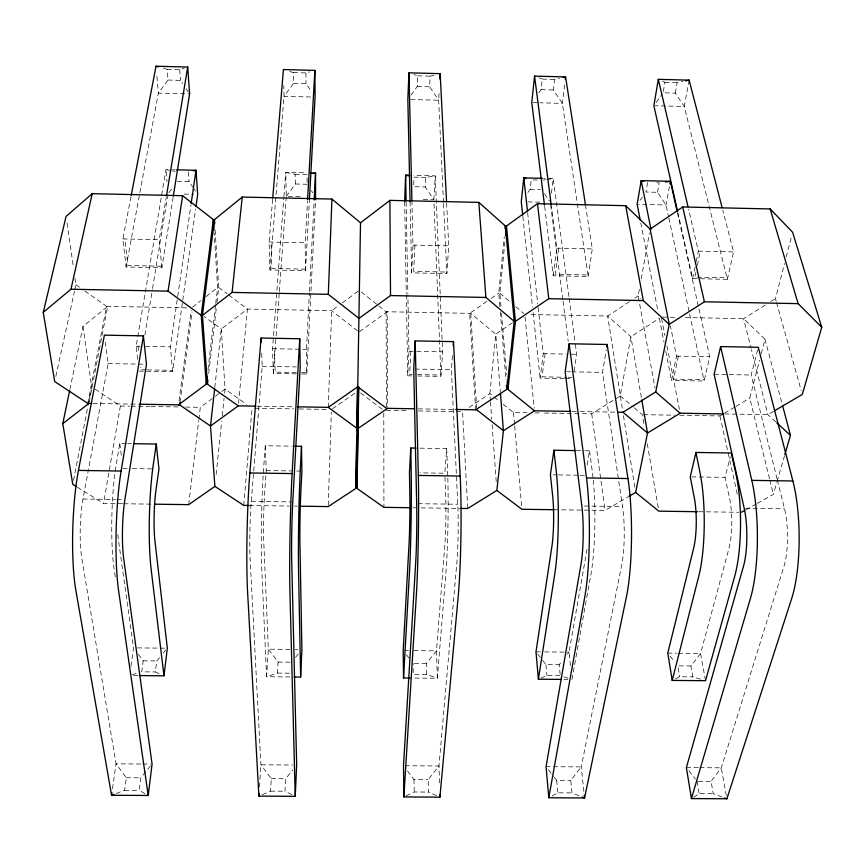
<?xml version="1.0" encoding="UTF-8"?>
<svg xmlns="http://www.w3.org/2000/svg" width="865" height="865" viewBox="0 0 865 865"><rect width="100%" height="100%" fill="white"/><g stroke="black" fill="none" stroke-linecap="round" stroke-linejoin="round"><path stroke-width="0.65" stroke-dasharray="4.33 3.24" d="M328.246 505.236L331.317 412.194M328.257 407.35L331.652 310.686L338.02 305.994M410.994 95.118L417.298 86.468L417.784 75.839L414 74.552M446.61 202.799L448.74 245.844L446.859 273.578L411.632 272.853L412.962 245.087L411.956 202.021M411.589 375.875L407.75 375.81L408.94 351.222L407.88 294.77M414.93 245.13L413.643 271.383L446.967 272.064M410.799 351.255L409.653 374.502L412.259 374.556M301.647 373.94L306.783 374.037L306.48 349.352L309.389 292.835M309.454 291.483L314.092 201.318M291.829 794.621L284.985 791.237L285.623 778.738L292.727 769.926M306.783 374.037L315.498 201.102M443.496 202.356L438.663 100.232L429.624 86.781L430.175 76.163L433.938 75.223M423.223 199.501L433.852 199.739L425.288 186.981L425.785 177.422L435.246 175.844L442.61 351.839L440.934 376.394L417.968 375.994M272.637 199.242L269.08 242.027L269.988 269.945L305.496 270.68L305.15 242.795L307.507 201.037M305.496 270.68L309.432 199.361M439.042 93.582L438.663 100.232L410.518 99.518M433.852 199.739L435.246 175.844L413.708 175.346M262.398 794.621L270.572 791.151L271.307 778.641L260.916 764.801L250.169 560.012A40.828 2.595 -88.7 0 1 251.272 501.365L262.192 366.317L261.663 352.855M265.296 445.756L263.738 466.711A71.222 3.957 -88.8 0 0 261.814 570.457L266.582 676.744L277.46 673.078L278.108 662.082L268.345 649.193L263.803 542.56A35.584 1.979 -88.8 0 1 264.744 491.525L266.269 470.571L265.296 445.756L292.111 446.167M259.489 786.977L260.916 764.801L292.694 765.006M296.511 373.853L273.362 373.442L276 337.231M276.097 335.89L279.222 292.976M279.319 291.635L286.174 197.75M273.362 373.442L272.551 348.725L283.817 197.944M283.915 196.604L285.731 172.373L306.469 172.849M439.496 782.857L438.977 765.968L456.871 562.564A40.59 2.627 -89.3 0 0 457.78 504.241L451.411 369.679L452.514 354.985M420.076 448.157L446.664 448.578L444.815 473.231L419.947 472.852M269.988 269.945L284.023 96.307L283.785 85.603M243.757 505.409L252.05 408.183M238.556 403.166L247.455 309.054L228.295 294.716M499.851 306.502L498.737 293.138L504.284 236.718M500.954 306.524L499.829 293.159L504.89 242.113M216.142 474.398L221.71 421.104M222.262 415.773L224.067 398.451M224.63 393.132L225.051 389.131L221.299 329.003L204.27 316.547M527.931 192.463L530.148 189.381L531.197 179.866L538.971 180.05M538.776 92.89L541.112 89.646L542.269 79.083L538.971 77.807M214.79 387.466L221.299 329.003L247.455 309.054L331.652 310.686L358.532 331.587M208.703 373.453L216.369 307.68M216.996 302.307L218.715 287.548L215.158 230.263M544.658 206.486L553.254 275.751L588.211 276.465L562.369 103.367L553.351 89.971L554.573 79.407L559.471 78.304M207.978 369.614L215.59 304.739M215.742 303.41L217.612 287.526L214.174 232.901M188.7 504.652L198.734 420.65M198.896 419.32L200.323 407.318L214.293 397.035M551.438 193.122L553.211 178.59L543.847 178.363M564.618 84.857L562.369 103.367L539.749 102.794M159.03 673.608L155.332 671.964L156.738 660.925L159.993 657.011M144.823 793.573L139.146 790.383L140.746 777.84L150.456 766.044M564.175 378.556L540.095 378.135L543.242 353.677L537.9 305.367M553.254 275.751L556.801 248.147L551.286 205.47M545.091 353.709L542.085 376.837L566.737 377.27M558.758 248.19L555.373 274.292L588.427 274.973M179.996 402.225L192.03 311.973M116.321 793.465L124.614 790.296L126.312 777.743L116.029 763.838L81.742 557.936A41.023 6.898 -88.1 0 1 82.997 499.008L108.147 363.581L104.914 339.015M138.368 654.34L143.201 660.795L141.709 671.835L155.332 671.964M179.001 400.873L191.111 310.621M112.504 788.729L116.029 763.838L141.395 764.011M130.939 666.288L133.534 647.874L118.537 540.701A35.724 5.212 -88.3 0 1 117.824 533.586M138.995 371.085L172.686 371.68L195.62 209.081M172.686 371.68L170.373 346.865L177.498 297.744M177.693 296.414L190.97 204.8M574.176 370.999L576.663 354.282L575.236 343.632M588.211 276.465L592.298 248.904L585.67 206.238M130.972 196.733L122.873 238.913L126.074 267.004L161.874 267.739L173.097 197.415M144.898 335.079L152.327 289.753M152.543 288.413L167.626 196.409M161.874 267.739L159.246 239.692L166.253 197.198M587.184 464.992L589.541 450.795L585.583 450.73M583.875 791.497L581.248 766.898L621.794 564.596A40.406 6.747 -89.9 0 0 622.551 506.544L602.527 372.372L606.268 349.784M126.301 443.594L119.781 443.496L116.245 464.505A71.514 10.445 -88.3 0 0 114.083 568.673L115.64 579.355M137.665 359.31L136.183 346.238L165.961 169.583L171.184 169.713M122.495 503.733L103.573 503.473L120.376 405.999L93.874 388.32M647.571 182.569L645.939 192.03L657.476 192.3L666.007 204.983L668.569 216.801M662.72 81.299L664.926 82.272L663.098 92.793L675.251 93.106L684.258 106.46L727.335 279.319L692.66 278.606L677.965 213.114M587.011 549.34L569.029 652.156L570.695 667.78M544.518 413.027L591.714 413.816L620.302 395.9L630.888 336.701L659.033 318.525M639.354 289.375L638.186 295.917L655.01 387.985M641.225 278.898L649.431 233.063M657.476 192.3L659.173 182.839L654.016 182.72M675.251 93.106L677.144 82.597L683.134 81.375M571.938 679.501L590.914 574.414A70.584 10.315 -89.7 0 0 593.293 480.291M126.074 267.004L158.36 93.117L156.716 74.293M669.423 186.57L666.007 204.983L638.467 204.356M689.124 80.153L684.258 106.46L655.183 105.725M89.182 402.052L107.703 306.351L83.008 326.397L69.892 389.466M87.743 403.35L106.6 306.329L84.683 290.878M73.536 480.389L87.841 406.615M88.089 405.296L91.668 386.85L83.008 326.397M677.49 212.963L709.689 356.715L704.153 381.022L671.467 380.449L676.527 356.11L670.407 325.759M692.66 278.606L695.103 266.842M696.195 261.619L698.369 251.164L688.583 209.189M678.355 356.142L673.543 379.151L704.456 379.703M695.968 271.967L694.876 277.157L727.67 277.827M697.32 265.479L700.315 251.196M55.825 376.329L74.487 291.246M74.779 289.926L75.925 284.693L74.974 278.13M727.335 279.319L733.585 251.91L722.805 210.271M700.455 679.176L692.865 676.884L690.962 665.985L700.574 653.443L728.946 548.518A35.13 8.228 89.8 0 0 729.53 498.154L725.032 477.383L730.276 456.85M777.084 478.94L751.188 375.01L757.621 349.795M769.504 478.799L749.782 398.105L759.578 360.164M761.265 353.623L764.984 339.221L743.543 318.666L684.204 317.52M776.186 301.247L775.462 298.663L784.544 263.501M786.22 256.992L791.605 236.156M757.329 503.365L773.321 494.423L776.673 482.854M777.051 481.567L784.49 455.877M640.089 200.237L642.284 197.155M656.167 102.47L662.33 93.863M286.272 196.409L295.343 183.996L295.17 174.395L285.731 172.373L286.272 196.409L302.318 196.777M289.667 71.46L293.408 72.595L293.592 83.278L284.023 96.307L313.714 97.064M168.826 192.711L172.643 187.521M163.442 68.281L167.161 69.308L168.037 80.045L158.36 93.117L189.608 93.907M721.929 796.946L713.247 793.735L711.084 781.365L721.291 767.828L783.906 566.597A40.233 10.758 89.5 0 0 784.533 508.815L777.408 480.237M578.858 795.67L572.014 792.913L570.77 780.5L581.248 766.898L546.064 766.671M560.142 674.451L559.168 664.742L562.455 660.546M567.386 654.254L569.029 652.156L542.593 651.896M436.511 795.616L428.521 792.07L428.207 779.614L438.977 765.968L404.82 765.741M447.832 478.15A70.865 4.055 -89.3 0 1 445.907 572.673L437.344 678.279L426.661 674.451L426.38 663.477L436.49 650.848L444.848 544.885A35.4 2.022 -89.3 0 0 445.648 494.11L444.913 475.837M295.527 657.324L298.706 653.432M163.258 653.097L165.702 650.166M192.506 307.151L200.875 300.609M206.108 296.522L217.612 287.526M215.374 396.246L220.748 392.299M221.818 391.499L225.051 389.131L246.644 404.366M342.281 302.869L358.218 291.137M359.602 331.598L387.196 311.757L387.585 406.993M332.495 408.745L355.266 392.905M486.887 301.377L469.652 313.357L475.642 409.805M491.201 298.382L498.737 293.138M512.502 322.775L495.764 334.16L489.871 393.661L490.358 400.387M469.111 407.35L489.871 393.661L492.953 396.127M629.461 301.669L607.663 316.028L530.115 314.536M634.91 298.079L638.186 295.917L641.073 298.566M693.633 797.173L699.169 793.659L713.247 793.735M765.201 305.086L743.543 318.666L751.112 348.509M770.899 301.517L775.462 298.663M679.782 415.276L719.94 415.946L723.378 413.881M724.524 413.2L734.861 407.026M736.007 406.345L749.782 398.105M554.097 509.712L605.057 510.415L627.709 497.105M773.624 411.308L767.893 414.67L724.697 413.957M745.9 509.755L756.183 504.003M552.184 795.908L557.828 792.827L572.014 792.913M675.403 678.852L679.641 676.765L692.865 676.884M406.172 795.832L414.216 791.994L428.521 792.07M540.83 678.16L546.95 675.554L560.26 675.673M167.161 69.308L179.725 69.643L184.288 68.162M132.053 674.765L139.297 672.57M293.408 72.595L305.886 72.919L309.746 71.827M542.863 180.136L545.447 179.747M546.745 179.552L553.211 178.59L569.019 297.052M142.736 764.022L150.748 764.065M686.388 767.59L698.477 767.677M699.817 767.677L721.291 767.828L726.665 797.487M126.312 777.743L140.746 777.84M271.307 778.641L285.623 778.738M407.545 771.039L414 779.527L428.207 779.614M554.227 777.246L556.682 780.414L570.77 780.5M698.379 781.29L711.084 781.365M124.614 790.296L139.146 790.383M270.572 791.151L284.985 791.237M137.438 647.907L166.037 648.188M289.818 649.41L268.345 649.193L266.582 676.744L291.473 676.96M295.181 649.464L297.874 649.485M404.528 650.534L408.529 650.577M413.848 650.631L436.49 650.848L437.344 678.279L412.637 678.063M535.986 651.832L541.274 651.875M667.78 653.118L676.96 653.216M678.279 653.226L700.574 653.443L705.516 680.712M143.201 660.795L156.738 660.925M278.108 662.082L291.537 662.201M414.389 663.369L426.38 663.477M542.615 660.352L545.934 664.612L559.168 664.742M690.962 665.985L677.825 665.855L679.641 676.765M277.46 673.078L290.986 673.208M426.661 674.451L413.243 674.322L413.048 663.358M133.599 675.533L138.887 675.587M563.894 679.425L567.916 679.468M123.846 503.754L152.218 504.144M249.109 505.484L289.332 506.047M294.695 506.122L297.376 506.155M413.189 507.766L415.849 507.798M421.168 507.874L459.737 508.404M698.747 511.723L738.667 512.275M127.598 443.615L131.512 443.68M576.35 450.589L584.264 450.708M123.046 468.452L127.036 468.506M132.356 468.592L153.635 468.906M266.269 470.571L291.343 470.949M296.619 471.025L300.577 471.09M553.113 474.831L557.157 474.896M558.509 474.917L578.739 475.22M580.08 475.231L585.475 475.318M691.578 476.885L725.032 477.383M82.997 499.008L115.423 499.462M116.775 499.483L123.533 499.57M251.272 501.365L291.429 501.916M418 503.69L457.78 504.241M584.459 506.014L622.551 506.544M745.522 508.263L784.533 508.815M92.933 403.436L138.443 404.193M257.1 406.172L294.695 406.788M418.206 408.853L455.66 409.469M572.014 411.416L578.707 411.524M580.047 411.545L616.248 412.151M120.376 405.999L129.707 406.15M131.037 406.172L149.688 406.485M151.029 406.507L179.012 406.972M185.672 407.08L200.323 407.318M254.743 408.226L293.743 408.875M299.128 408.961L327.37 409.426M386.45 410.41L409.145 410.789M418.487 410.94L462.548 411.675L467.716 508.512M503.235 404.323L513.507 412.519L526.99 412.746M535.089 412.875L539.133 412.94M643.646 414.681L674.43 415.189M136.183 346.238L140.13 346.314M145.396 346.4L170.373 346.865M272.551 348.725L306.48 349.352M408.94 351.222L416.108 351.352M416.714 351.363L442.61 351.839M543.242 353.677L566.132 354.099M571.397 354.185L576.663 354.282M676.527 356.11L709.689 356.715M108.147 363.581L137.221 364.1M138.551 364.122L145.158 364.241M262.192 366.317L296.262 366.922M415.081 369.041L451.411 369.679M566.499 371.734L570.5 371.799M571.83 371.82L602.527 372.372M714.133 374.35L751.188 375.01M146.012 369.863L140.703 369.766L140.411 367.16M147.342 369.885L172.557 370.328M296.23 372.512L275.156 372.134L274.421 348.768M301.507 372.599L306.772 372.696M417.492 374.642L441.02 375.053M568.035 377.291L571.927 377.367M565.44 378.578L571.765 378.697M161.733 266.215L127.879 265.523L124.884 238.956M305.486 269.166L271.891 268.474L271.069 242.07M106.6 306.329L187.424 307.886M378.881 305.983L386.114 311.735L470.733 313.379L495.764 334.16L500.338 391.823M662.633 317.098L676.116 317.358M122.873 238.913L159.246 239.692M269.08 242.027L305.15 242.795M412.962 245.087L448.74 245.844M556.801 248.147L592.298 248.904M698.369 251.164L733.585 251.91M172.492 169.735L175.098 169.799M295.17 174.395L306.999 174.676L307.097 183.066M425.785 177.422L414.043 177.152L413.6 186.71L425.288 186.981M177.228 181.293L189.078 181.564L192.668 186.916M295.343 183.996L307.107 184.267M530.148 189.381L540.474 189.619M184.223 194.106L193.641 194.322M527.877 201.869L542.398 202.194M533.089 102.632L538.419 102.762M417.784 75.839L430.175 76.163M542.269 79.083L554.573 79.407M664.926 82.272L677.144 82.597M168.037 80.045L180.536 80.369L182.634 83.494M293.592 83.278L306.005 83.602L311.573 91.906M417.298 86.468L429.624 86.781M541.112 89.646L553.351 89.971M171.205 170.61L165.961 169.583L167.01 181.672M172.513 170.87L175.141 171.389M563.764 676.819L568.435 678.355M77.331 487.179L103.573 503.473M75.925 284.693L80.304 287.786M360.586 392.991L382.719 409.578M218.715 287.548L227.236 293.916M493.991 396.938L499.127 401.036M361.343 291.992L377.854 305.161M499.829 293.159L510.804 302.512M515.789 306.772L523.779 313.573M620.302 395.9L633.31 406.983M634.304 407.837L642.306 414.659L644.338 426.553M775.743 421.85L767.893 414.67L751.436 349.806M670.105 656.059L674.732 661.941M688.864 770.747L695.46 779.17M537.641 653.962L541.793 659.281M548.518 769.839L553.416 776.186M406.485 654.794L408.95 658.005M544.615 193.89L549.599 201.307M311.4 190.678L312.838 192.809M186.116 88.706L188.213 91.831M193.382 187.986L195.533 191.197M776.554 302.545L801.195 390.569M764.984 339.221L782.187 404.15M769.828 480.107L773.321 494.423M719.94 415.946L737.283 494.077M668.861 218.121L689.351 312.708M689.632 314.017L704.153 381.022M661.541 318.385L664.904 335.512M666.969 346.043L679.382 409.264M640.77 222.867L658.049 311.584M659.335 318.212L663.985 342.043M665.791 351.309L671.467 380.449M641.365 397.403L630.888 336.701L607.663 316.028L622.951 412.259M647.29 443.745L658.611 509.842M697.104 781.279L699.169 793.659M623.46 415.73L634.791 487.146M67.038 222.932L73.471 267.609M591.714 413.816L605.057 510.415M569.202 298.382L575.063 342.302M589.541 450.795L592.32 471.62A70.584 10.315 -89.7 0 1 593.174 478.972M119.781 443.496L121.673 457.942M550.659 205.048L562.877 299.896M563.05 301.225L568.218 341.307M527.65 212.79L537.749 304.026M138.065 346.27L138.8 352.801M522.838 216.423L532.537 307.302M533.11 312.643L540.095 378.135M525.044 317.109L534.213 408.107M545.934 664.612L546.95 675.554M556.682 780.414L557.828 792.827M513.507 412.519L514.567 424.607M514.675 425.958L521.909 509.269M501.527 313.206L506.717 374.675M500.305 311.843L506.003 380.005M188.354 171.919L189.078 181.564M179.725 69.643L180.536 80.369M490.455 401.728L491.72 419.201M492.109 424.574L496.283 482.378M470.733 313.379L476.788 409.826M443.561 203.697L446.859 273.578M446.664 448.578L447.54 469.457A70.865 4.055 -89.3 0 1 447.8 476.831M434.014 203.794L440.934 376.394M410.075 201.61L411.632 272.853M406.139 202.032L407.858 293.43M404.669 201.783L406.291 293.516M406.323 294.868L407.75 375.81M414 779.527L414.216 791.994M305.886 72.919L306.005 83.602M386.114 311.735L386.417 406.983M383.779 413.059L383.919 507.355"/><path stroke-width="1.3" d="M300.058 506.198L328.203 506.587L355.883 488.411L356.704 437.214M356.812 430.478L357.537 386.082M355.883 488.411L357.645 386.687M255.759 406.139L238.297 405.858L207.459 384.201L202.453 315.39L214.488 219.602L242.254 197.058L331.922 199.069L360.51 222.802L357.753 386.785L328.257 407.35L297.376 406.842M410.518 507.723L383.919 507.355L356.986 488.433L358.553 387.423M356.986 488.433L358.77 386.709M475.642 409.805L506.793 389.358L514.199 321.369L485.892 297.452L390.515 295.56L359.007 318.385L328.311 294.327L331.922 199.069M446.535 201.459L440.188 73.644L408.95 72.833L407.837 99.453L410.075 201.61M295.246 796.319L296.663 765.028L291.71 560.531A40.785 1.546 -88.8 0 1 292.77 501.938L300.198 366.998L299.733 338.766L261.089 338.053L249.855 472.95A81.732 5.212 -88.7 0 0 247.617 592.493L258.894 796.114L295.246 796.319L289.959 592.979A81.645 3.092 -88.8 0 1 292.121 473.577L299.733 338.766M294.1 676.992L300.652 677.046L301.896 649.529L299.928 543.025A35.552 1.179 -88.9 0 1 300.847 492.044L301.896 471.101L301.496 446.318L294.792 446.21M301.496 446.318L300.414 467.262A71.146 2.357 -88.9 0 0 298.555 570.9L300.652 677.046M314.157 199.977L315.541 173.065L310.362 172.946M315.563 199.761L315.541 173.065L313.108 173.519M415.189 340.907L413.73 369.02L416.671 503.668A40.633 1.589 -89.2 0 1 415.719 562.055L403.501 765.73L403.868 796.935L439.928 797.141L458.331 594.904A81.267 5.255 -89.3 0 0 460.18 476.064L453.509 341.621L415.189 340.907L418.314 475.436A81.364 3.179 -89.2 0 1 416.389 594.428L403.868 796.935M416.087 448.102L410.767 448.016L409.469 472.701L409.837 493.601A35.443 1.233 -89.2 0 1 409.004 544.42L403.198 650.523L403.533 677.976L410.042 678.041M307.583 199.685L314.892 70.379L283.428 69.557L272.745 197.901M309.432 199.361L315.065 97.096L314.892 70.379M403.533 677.976L409.469 572.23A70.93 2.476 -89.2 0 0 411.156 468.917L410.767 448.016M439.885 78.964L440.188 73.644M258.894 796.114L259.067 793.497M453.206 345.632L453.509 341.621M505.084 228.652L505.344 225.97L478.832 202.378L389.899 200.377L360.51 222.802M505.549 235.399L506.479 225.992L537.479 203.697L625.665 205.686L650.134 229.128L669.251 324.343L655.735 391.921L622.951 412.259L617.588 412.173M202.453 315.39L232.09 292.413L242.254 197.058M585.464 204.908L565.58 76.92L534.559 76.109L531.759 102.589L544.496 205.156M461.067 508.425L467.716 508.512L496.856 490.444L503.419 430.705L500.446 393.164M570.673 411.383L534.473 410.789L507.96 389.38L515.421 321.391L506.479 225.992M214.639 388.796L210.498 426.002L214.888 486.389L243.757 505.409L249.109 505.484M207.459 384.201L207.924 380.168M178.471 404.852L206.27 384.179L207.2 376.232M140.206 675.597L163.972 675.814L167.334 648.209L154.965 541.166A35.692 4.401 -88.4 0 1 155.992 489.979L158.955 468.981L156.273 444.059L134.118 443.713M565.267 79.569L565.58 76.92L563.137 77.472M148.229 795.476L152.078 764.076L123.673 558.455A40.969 5.817 -88.3 0 1 124.884 499.592L146.477 364.262L143.395 335.858L104.406 335.144L78.445 470.419A82.132 13.818 -88.1 0 0 75.882 590.535L111.574 795.27L148.229 795.476L118.635 591.022A82.034 11.667 -88.3 0 1 121.122 471.047L143.395 335.858M206.27 384.179L201.21 315.368L213.331 219.58L182.612 195.706L92.198 193.674L66.097 216.358L43.25 312.341L54.679 381.562L87.743 403.35L91.755 403.414M238.297 405.858L210.498 426.002L179.639 404.874L179.996 402.225M111.942 792.654L111.574 795.27L113.942 794.362M195.987 206.411L197.685 194.42L195.987 170.286L176.406 169.832M575.03 450.568L553.924 450.243L550.41 474.799L552.638 495.634A35.303 4.368 -89.6 0 1 551.924 546.258L535.986 651.832L538.387 679.198L561.201 679.403M569.159 343.773L565.159 371.701L581.831 505.982A40.45 5.731 -89.8 0 1 581.031 564.088L546.064 766.671L548.799 797.757L584.567 797.962L626.422 596.818A80.899 13.516 -89.9 0 0 627.968 478.54L607.144 344.475L569.159 343.773L586.502 477.923A80.986 11.483 -89.8 0 1 584.87 596.342L548.799 797.757M156.273 444.059L153.224 465.056A71.438 8.823 -88.4 0 0 151.126 569.127L163.972 675.814M191.165 203.48L195.987 170.286L193.436 170.827M201.21 315.368L168.07 291.148L182.612 195.706M538.387 679.198L554.779 573.982A70.649 8.758 -89.6 0 0 556.238 471.079L553.924 450.243M173.314 196.085L189.608 93.907L187.705 67.048L156.014 66.227L131.221 195.414M166.469 195.868L187.705 67.048M606.7 347.135L607.144 344.475M722.134 207.665L689.124 80.153L658.319 79.353L653.864 105.692L677.663 211.795M669.91 183.942L670.397 181.304L641.17 180.634L637.159 204.335L640.251 220.218M628.844 496.434L635.634 492.445L647.517 433.019L641.819 400.041M76.196 486.465L72.768 484.346L62.788 423.623L69.622 390.775M43.25 312.341L70.973 289.224L92.198 193.674M695.936 452.449L690.248 476.875L694.292 497.656A35.162 7.461 90 0 1 693.687 548.075L667.78 653.118L672.213 680.409L705.516 680.712L734.742 576.144A70.314 16.467 89.8 0 0 735.91 473.771L731.26 453L695.936 452.449L700.12 473.231A70.379 14.943 90 0 1 698.898 575.712L672.213 680.409M720.61 346.584L714.133 374.35L744.181 508.252A40.277 9.764 89.7 0 1 743.522 566.099L686.388 767.59L691.427 798.579L726.903 798.773L791.626 598.71A80.542 21.56 89.5 0 0 792.881 480.972L758.27 347.276L720.61 346.584L751.793 480.367A80.629 19.571 89.7 0 1 750.474 598.234L691.427 798.579M784.858 454.59L790.448 435.322L782.533 405.458M650.134 229.128L682.701 206.973L770.164 208.941L792.61 232.242L821.75 327.262L802.288 394.451L774.77 410.626M62.788 423.623L88.933 403.371M214.888 486.389L188.7 504.652L154.922 504.187M358.132 428.37L387.585 408.345M515.421 321.391L548.778 298.695L643.301 300.577L669.251 324.343L704.413 301.788L798.103 303.647L821.75 327.262M534.473 410.789L503.419 430.705L476.788 409.826L455.66 409.469M723.356 413.935L680.16 413.211L647.517 433.019L622.951 412.259M741.337 512.307L744.765 510.393M685.523 80.888L689.124 80.153M665.401 181.985L670.397 181.304L677.187 211.644M554.097 509.712L521.909 509.269L496.856 490.444M697.417 511.702L658.838 511.161L635.634 492.445M78.445 470.419L121.122 471.047M249.855 472.95L292.121 473.577M418.314 475.436L460.18 476.064M586.502 477.923L627.968 478.54M751.793 480.367L792.881 480.972M139.622 404.214L179.639 404.874M414.389 408.788L386.428 408.323L357.753 386.785M70.973 289.224L168.07 291.148M232.09 292.413L328.311 294.327M409.664 175.249L405.631 175.152L404.669 201.783M542.517 178.341L523.79 177.898L521.271 201.718L522.698 215.082M409.232 176.017L405.631 175.152L406.107 200.691M526.255 178.558L523.79 177.898L527.509 211.449M156.014 66.227L158.49 66.908M643.733 181.401L641.17 180.634L651.01 229.452M724.416 797.865L726.903 798.773M582.286 797.043L584.567 797.962L584.286 795.378M328.257 407.35L356.986 428.359M655.735 391.921L680.16 413.211M776.716 422.747L790.448 435.322M770.164 208.941L798.103 303.647M658.319 79.353L687.978 206.562M682.701 206.973L704.413 301.788M625.665 205.686L643.301 300.577M534.559 76.109L551.113 204.14M537.479 203.697L548.778 298.695M505.344 225.97L514.199 321.369M507.279 381.357L507.96 389.38M506.457 385.347L506.793 389.358M478.832 202.378L485.892 297.452M214.488 219.602L214.736 223.603M213.331 219.58L214.001 230.241M261.089 338.053L261.241 342.086M439.853 794.546L439.928 797.141M408.95 72.833L411.924 200.68M389.899 200.377L390.515 295.56"/></g></svg>
